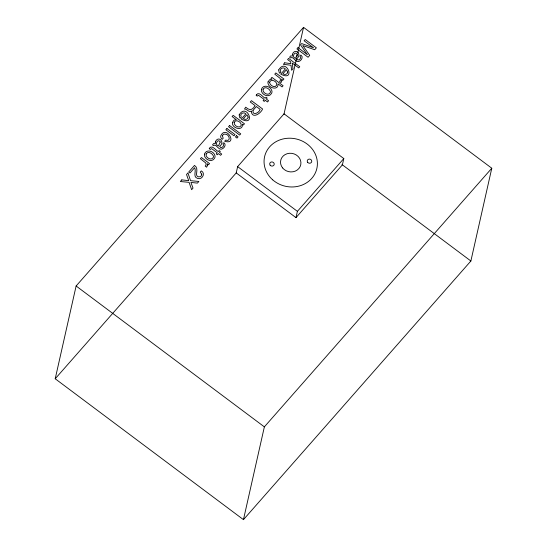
<?xml version="1.0" encoding="UTF-8"?>
<svg xmlns="http://www.w3.org/2000/svg" width="547" height="547" viewBox="0 0 547 547"><rect width="100%" height="100%" fill="white"/><g stroke="black" fill="none" stroke-linecap="round" stroke-linejoin="round"><path stroke-width="0.82" d="M55.213 378.77L76.122 285.992L303.544 27.35L491.787 168.23L470.878 261.008L243.456 519.65L55.213 378.77L236.359 172.749M237.637 166.616L236.222 172.907L295.982 217.631L342.395 164.852L343.81 158.562L284.05 113.838L237.637 166.616L297.397 211.34L295.982 217.631M283.941 114.323L296.631 57.996M297.007 56.341L297.383 54.686M297.753 53.032L298.505 49.715M298.874 48.061L303.544 27.35M243.456 519.65L264.365 426.872L491.787 168.23M297.397 211.34L343.81 158.562M341.971 164.531L470.878 261.008M76.122 285.992L264.365 426.872M201.775 174.206C202.089 177.392 196.886 177.973 196.476 174.753C196.667 171.526 197.98 167.532 194.513 165.413L188.729 171.99L190.014 172.955L194.616 167.724C196.612 170.985 192.462 176.927 197.672 178.452C202.034 180.141 205.959 173.249 201.31 170.89L200.229 172.114L201.775 174.206M220.236 141.988L218.451 145.974C214.041 145.037 217.98 137.803 220.236 141.988M297.294 54.351L295.51 58.338C291.1 57.408 295.031 50.167 297.294 54.351M239.189 114.877L239.531 117.133L240.256 118.193L241.295 117.003C239.08 114.241 243.695 111.212 245.863 113.838L241.241 119.096C256.803 127.301 246.786 101.961 239.189 114.877M278.717 69.913L279.066 72.177L279.784 73.23L280.83 72.047C278.608 69.278 283.223 66.255 285.397 68.881L280.775 74.139C296.33 82.344 286.32 56.997 278.717 69.913M269.582 82.235C269.439 85.428 275.23 88.703 276.748 84.963C277.452 81.489 270.943 78.2 269.582 82.235M232.413 122.555C231.545 128.442 243.442 131.547 242.376 124.183L243.449 124.99L244.482 123.813L233.166 115.349L232.106 116.552L236.256 119.656L234 120.176L232.413 122.555M251.285 111.164C251.914 119.513 260.926 113.461 262.581 108.99L251.449 100.662L250.273 101.988L255.052 105.564C252.495 110.501 249.439 110.631 245.706 107.191L244.516 109.01C246.984 108.778 248.659 112.641 251.285 111.164M222.369 135.731L223.197 138.206L222.164 139.382L221.077 137.981A3.542 3.207 12.7 0 1 220.735 135.936C226.034 124.224 238.355 145.345 224.68 141.263L225.713 140.094C231.319 142.172 229.549 133.796 224.926 134.152A2.126 1.928 12.7 0 0 223.285 134.548L222.369 135.731M234.095 122.501C233.822 125.694 239.326 128.983 241.193 125.571C242.013 122.22 235.6 118.473 234.095 122.501M268.016 81.927C266.915 87.882 278.744 91.301 278.02 83.882L282.061 86.911L283.093 85.735L271.921 77.38L270.943 78.488L271.982 79.267L269.616 79.718L268.016 81.927M207.545 165.132L206.643 167.197L205.2 166.117L206.13 164.825L205.761 162.958L200.387 158.733L201.446 157.529L209.563 163.601L208.557 164.75L207.156 163.697L207.545 165.132M281.924 80.546L281.014 82.611L279.579 81.53L280.502 80.238L280.139 78.371L274.765 74.146L275.825 72.936L283.941 79.014L282.936 80.156L281.527 79.11L281.924 80.546M215.327 141.981L215.347 143.745L213.72 143.478L212.523 144.852L213.535 145.605C215.737 143.143 218.178 149.646 221.111 149.228C223.928 148.941 226.855 144.675 223.839 142.692L222.855 143.813C224.653 145.146 222.608 147.799 220.831 147.622L219.6 146.405C225.692 141.789 217.925 135.068 215.327 141.981M292.385 54.344L292.399 56.109L290.772 55.842L289.582 57.216L290.587 57.975C292.795 55.507 295.236 62.009 298.163 61.592C300.98 61.305 303.913 57.038 300.898 55.056L299.906 56.177C301.712 57.51 299.667 60.163 297.883 59.985L296.652 58.768C302.744 54.153 294.977 47.432 292.385 54.344M204.448 154.158C203.607 159.184 211.819 163.232 214.561 158.22A4.26 3.856 12.7 0 0 214.944 155.642C213.904 150.986 206.11 148.709 204.448 154.158M261.398 89.387C260.563 94.412 268.775 98.453 271.51 93.448A4.26 3.856 12.7 0 0 271.893 90.864C270.854 86.214 263.059 83.937 261.398 89.387M248.153 117.092C247.982 119.362 245.008 120.094 243.415 118.665L246.916 114.685L248.153 117.092M287.688 72.136C287.51 74.406 284.536 75.13 282.949 73.708L286.45 69.729L287.688 72.136M252.967 110.508C252.222 116.142 259.422 112.826 260.112 109.352L256.311 106.508L252.967 110.508M206.137 153.974C205.084 157.304 211.231 161.174 213.221 157.529A2.359 2.14 12.7 0 0 213.282 155.765C212.229 153.235 207.86 150.801 206.137 153.974M263.086 89.195C262.04 92.532 268.187 96.402 270.177 92.758A2.359 2.14 12.7 0 0 270.239 90.993C269.186 88.464 264.816 86.029 263.086 89.195M209.522 148.162L209.241 148.661L210.315 149.468L211.539 148.593L217.248 152.763L216.243 153.905L217.357 154.739L218.362 153.591L220.626 155.293L221.699 154.069L219.436 152.374L220.284 151.403L219.169 150.569L218.321 151.54C215.915 150.692 212.147 144.367 209.522 148.162M256.42 94.816L256.14 95.322L257.213 96.128L258.444 95.253L264.146 99.417L263.141 100.566L264.256 101.4L265.261 100.251L267.531 101.947L268.598 100.73L266.334 99.034L267.189 98.063L266.074 97.229L265.22 98.2C262.813 97.352 259.052 91.028 256.42 94.816M181.795 179.874L180.346 181.529L189.091 182.336L191.621 189.7L193.016 188.113L190.944 182.431L197.412 183.108L198.876 181.447L190.547 180.681L187.936 172.893L186.527 174.5L188.708 180.647L181.795 179.874M226.937 128.531L225.863 129.762L233.938 135.806L235.019 134.583L226.937 128.531M229.59 125.523L228.53 126.726L239.661 135.061L240.721 133.851L229.59 125.523M284.734 62.802L283.38 64.341L291.004 65.243L291.633 70.262L292.987 68.724L292.255 63.049L298.724 67.89L299.742 66.734L288.604 58.399L287.585 59.555L290.635 61.838L290.792 63.63L284.734 62.802M298.04 47.664L296.932 48.936L308.064 57.264L309.725 55.377L302.778 45.531L314.675 49.75L316.351 47.842L305.219 39.507L304.098 40.779L313.52 47.774L301.643 43.569L300.488 44.888L307.407 54.721L298.04 47.664M236.523 135.711L235.449 136.935L236.995 138.09L238.068 136.866L236.523 135.711M272.673 179.826A26.789 24.259 12.7 0 0 316.754 168.914A26.789 24.259 12.7 0 0 282.744 139.027A26.789 24.259 12.7 0 0 272.673 179.826M282.587 167.908A10.256 9.292 12.7 0 0 300.139 166.575A10.256 9.292 12.7 0 0 289.452 153.283A10.256 9.292 12.7 0 0 282.587 167.908M307.688 162.35A2.277 2.065 12.7 0 0 311.585 162.049A2.277 2.065 12.7 0 0 309.212 159.095A2.277 2.065 12.7 0 0 307.688 162.35M270.15 165.194A2.277 2.065 12.7 0 0 274.047 164.9A2.277 2.065 12.7 0 0 271.674 161.946A2.277 2.065 12.7 0 0 270.15 165.194"/></g></svg>
